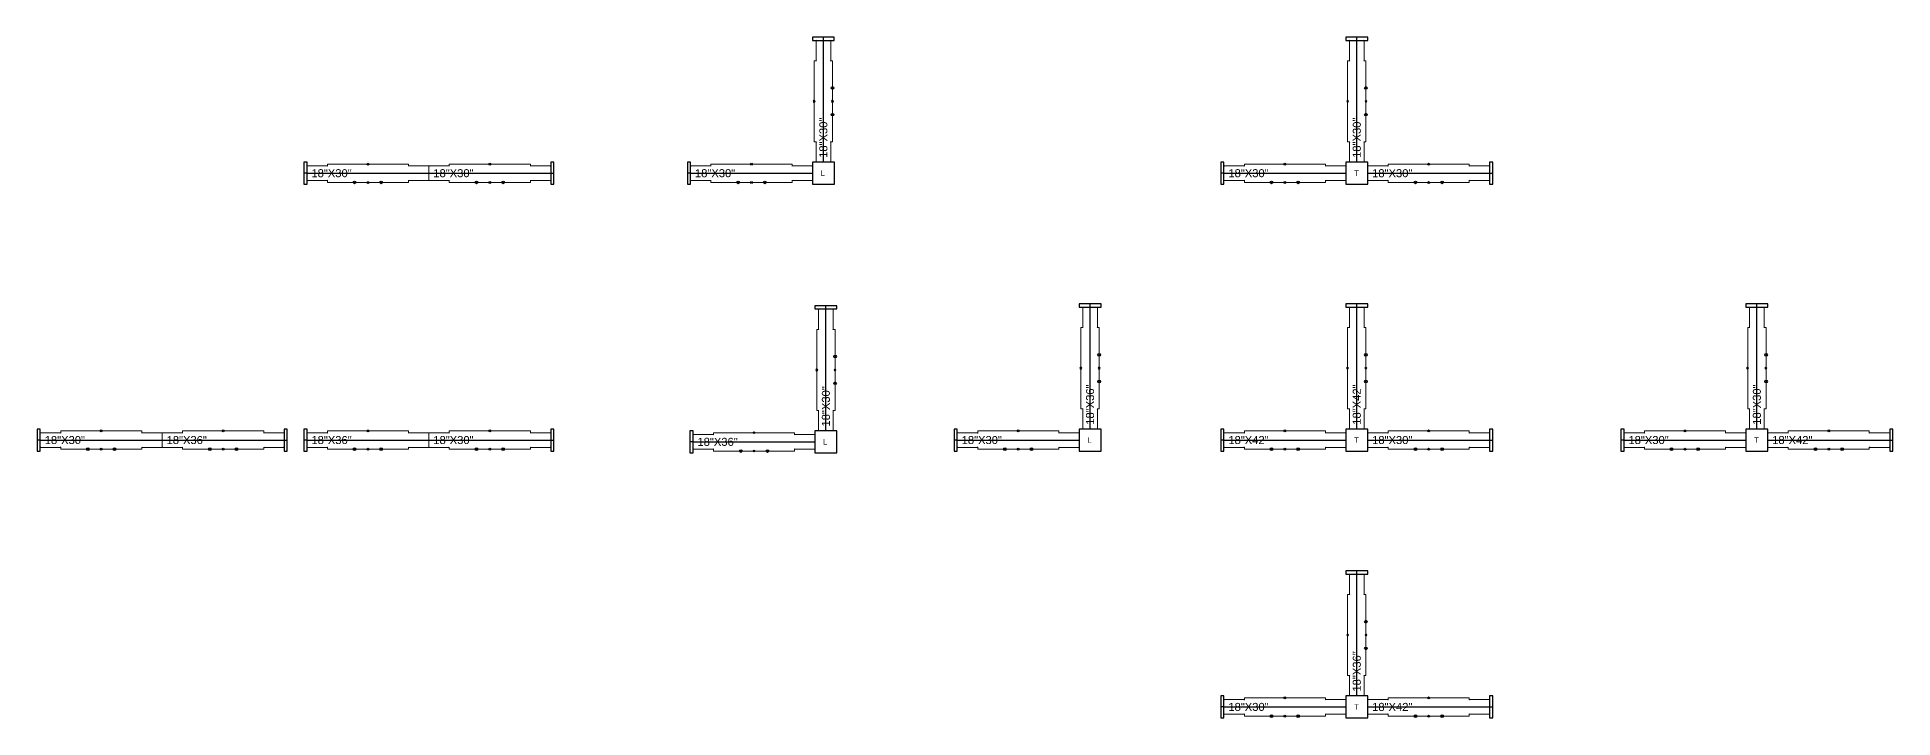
# Model space of a CAD drawing. Header units: millimetres. Extents: x 1417.6 to 1430.9, y 1425 to 1430.9.
# Drawn here: x 1417.56 to 1424.52, y 1427.92 to 1430.47 of the extents above; entities that cross this region are included whole.
import ezdxf

# ---------------------------------------------------------------- set-up
doc = ezdxf.new("R2010")
doc.units = ezdxf.units.MM
doc.layers.add('DD2D', color=7, linetype='Continuous')
doc.layers.add('DD2D_Geometry', color=7, linetype='Continuous')
doc.styles.get("Standard").update_dxf_attribs({"font": 'arial.ttf'})

# ---------------------------------------------------------------- blocks, each defined once
blk = doc.blocks.new('DD101018302D')
at = {"color": 6, "linetype": 'Continuous', "lineweight": 0}
for p, q in [((0, -0.0255), (0, 0.0255)), ((0.0017, 0.0275), (0.0218, 0.0275)), ((0.002, 0.0275), (0.0215, 0.0275)), ((0.0747, 0.0275), (0.0215, 0.0275)), ((0.0747, 0.0275), (0.075, 0.0275)), ((0.0765, 0.026), (0.0765, 0.0343)), ((0.3805, 0.0343), (0.0765, 0.0343)), ((0.3805, 0.0343), (0.3805, 0.026)), ((0.3823, 0.0275), (0.382, 0.0275)), ((0.3823, 0.0275), (0.4355, 0.0275)), ((0.4553, 0.0275), (0.4352, 0.0275)), ((0.455, 0.0275), (0.4355, 0.0275)), ((0.457, -0.0255), (0.457, 0.0255)), ((0.025, -0.0275), (0.002, -0.0275)), ((0.025, -0.0275), (0.0747, -0.0275)), ((0.0747, -0.0275), (0.075, -0.0275)), ((0.0765, -0.0343), (0.0765, -0.026)), ((0.3805, -0.0343), (0.0765, -0.0343)), ((0.3805, -0.026), (0.3805, -0.0343)), ((0.3823, -0.0275), (0.382, -0.0275)), ((0.432, -0.0275), (0.3823, -0.0275)), ((0.432, -0.0275), (0.455, -0.0275))]:
    blk.add_line(p, q, dxfattribs=at)
at = {"color": 6}
for p, q in [((0.225, 0.0379), (0.232, 0.0308)), ((0.225, 0.0308), (0.232, 0.0379)), ((0.225, -0.0379), (0.232, -0.0308)), ((0.225, -0.0308), (0.232, -0.0379))]:
    blk.add_line(p, q, dxfattribs=at)
for centre in [(0.1785, -0.0343), (0.2785, -0.0343)]:
    blk.add_circle(centre, 0.005, dxfattribs=at)
at = {"color": 6, "linetype": 'Continuous', "lineweight": 0}
for centre, radius, start, end in [((0.002, 0.0255), 0.00203, 90, 180), ((0.075, 0.026), 0.00151, 10.02098, 90), ((0.075, 0.026), 0.00151, 0, 10.02098), ((0.382, 0.026), 0.00151, 90, 169.97902), ((0.382, 0.026), 0.00151, 169.97902, 180), ((0.382, 0.026), 0.00151, 169.97902, 180), ((0.455, 0.0255), 0.00203, 0, 90), ((0.002, -0.0255), 0.00203, 180, 270), ((0.075, -0.026), 0.00151, 270, 349.97902), ((0.075, -0.026), 0.00151, 349.97902, 0), ((0.382, -0.026), 0.00151, 180, 190.02098), ((0.382, -0.026), 0.00151, 180, 190.02098), ((0.382, -0.026), 0.00151, 190.02098, 270), ((0.455, -0.0255), 0.00203, 270, 0)]:
    blk.add_arc(centre, radius, start, end, dxfattribs=at)
at = {"color": 6}
for p in [(0.2285, 0.0343), (0.2285, -0.0343)]:
    blk.add_point(p, dxfattribs=at)
at = {"insert": (0.0165, 0.0151), "char_height": 0.03, "attachment_point": 1}
blk.add_mtext_dynamic_manual_height_columns('18"X30"', width=75.494015, gutter_width=12.5, heights=[0], dxfattribs=at)
blk = doc.blocks.new('SPACE_DD10101830')
blk.add_blockref('DD101018302D', (0, 0))
blk = doc.blocks.new('DD3021302D')
for p, q in [((0, 0.041), (0, -0.041)), ((0.012, 0.041), (0, 0.041)), ((0.012, -0.041), (0.012, 0.041)), ((0, -0.041), (0.012, -0.041))]:
    blk.add_line(p, q)
blk = doc.blocks.new('SPACE_DD302130')
blk.add_blockref('DD3021302D', (0, 0))
blk = doc.blocks.new('DD101018362D')
at = {"color": 4, "linetype": 'Continuous', "lineweight": 0}
for p, q in [((0, -0.0255), (0, 0.0255)), ((0.0017, 0.0275), (0.0218, 0.0275)), ((0.002, 0.0275), (0.0215, 0.0275)), ((0.0747, 0.0275), (0.0215, 0.0275)), ((0.0747, 0.0275), (0.075, 0.0275)), ((0.0765, 0.026), (0.0765, 0.0343)), ((0.3805, 0.0343), (0.0765, 0.0343)), ((0.3805, 0.0343), (0.3805, 0.026)), ((0.3823, 0.0275), (0.382, 0.0275)), ((0.3823, 0.0275), (0.4355, 0.0275)), ((0.4553, 0.0275), (0.4352, 0.0275)), ((0.455, 0.0275), (0.4355, 0.0275)), ((0.457, -0.0255), (0.457, 0.0255)), ((0.025, -0.0275), (0.002, -0.0275)), ((0.025, -0.0275), (0.0747, -0.0275)), ((0.0747, -0.0275), (0.075, -0.0275)), ((0.0765, -0.0343), (0.0765, -0.026)), ((0.3805, -0.0343), (0.0765, -0.0343)), ((0.3805, -0.026), (0.3805, -0.0343)), ((0.3823, -0.0275), (0.382, -0.0275)), ((0.432, -0.0275), (0.3823, -0.0275)), ((0.432, -0.0275), (0.455, -0.0275))]:
    blk.add_line(p, q, dxfattribs=at)
at = {"color": 4}
for p, q in [((0.225, 0.0379), (0.232, 0.0308)), ((0.225, 0.0308), (0.232, 0.0379)), ((0.225, -0.0379), (0.232, -0.0308)), ((0.225, -0.0308), (0.232, -0.0379))]:
    blk.add_line(p, q, dxfattribs=at)
for centre in [(0.1785, -0.0343), (0.2785, -0.0343)]:
    blk.add_circle(centre, 0.005, dxfattribs=at)
at = {"color": 4, "linetype": 'Continuous', "lineweight": 0}
for centre, radius, start, end in [((0.002, 0.0255), 0.00203, 90, 180), ((0.075, 0.026), 0.00151, 10.02098, 90), ((0.075, 0.026), 0.00151, 0, 10.02098), ((0.382, 0.026), 0.00151, 90, 169.97902), ((0.382, 0.026), 0.00151, 169.97902, 180), ((0.382, 0.026), 0.00151, 169.97902, 180), ((0.455, 0.0255), 0.00203, 0, 90), ((0.002, -0.0255), 0.00203, 180, 270), ((0.075, -0.026), 0.00151, 270, 349.97902), ((0.075, -0.026), 0.00151, 349.97902, 0), ((0.382, -0.026), 0.00151, 180, 190.02098), ((0.382, -0.026), 0.00151, 180, 190.02098), ((0.382, -0.026), 0.00151, 190.02098, 270), ((0.455, -0.0255), 0.00203, 270, 0)]:
    blk.add_arc(centre, radius, start, end, dxfattribs=at)
at = {"color": 4}
for p in [(0.2285, 0.0343), (0.2285, -0.0343)]:
    blk.add_point(p, dxfattribs=at)
at = {"insert": (0.0165, 0.0151), "char_height": 0.03, "attachment_point": 1}
blk.add_mtext_dynamic_manual_height_columns('18"X36"', width=75.494015, gutter_width=12.5, heights=[0], dxfattribs=at)
blk = doc.blocks.new('SPACE_DD10101836')
blk.add_blockref('DD101018362D', (0, 0))
blk = doc.blocks.new('DD3021362D')
for p, q in [((0, 0.041), (0, -0.041)), ((0.012, 0.041), (0, 0.041)), ((0.012, -0.041), (0.012, 0.041)), ((0, -0.041), (0.012, -0.041))]:
    blk.add_line(p, q)
blk = doc.blocks.new('SPACE_DD302136')
blk.add_blockref('DD3021362D', (0, 0))
blk = doc.blocks.new('DD101018422D')
at = {"color": 1, "linetype": 'Continuous', "lineweight": 0}
for p, q in [((0, -0.0255), (0, 0.0255)), ((0.0017, 0.0275), (0.0218, 0.0275)), ((0.002, 0.0275), (0.0215, 0.0275)), ((0.0747, 0.0275), (0.0215, 0.0275)), ((0.0747, 0.0275), (0.075, 0.0275)), ((0.0765, 0.026), (0.0765, 0.0343)), ((0.3805, 0.0343), (0.0765, 0.0343)), ((0.3805, 0.0343), (0.3805, 0.026)), ((0.3823, 0.0275), (0.382, 0.0275)), ((0.3823, 0.0275), (0.4355, 0.0275)), ((0.4553, 0.0275), (0.4352, 0.0275)), ((0.455, 0.0275), (0.4355, 0.0275)), ((0.457, -0.0255), (0.457, 0.0255)), ((0.025, -0.0275), (0.002, -0.0275)), ((0.025, -0.0275), (0.0747, -0.0275)), ((0.0747, -0.0275), (0.075, -0.0275)), ((0.0765, -0.0343), (0.0765, -0.026)), ((0.3805, -0.0343), (0.0765, -0.0343)), ((0.3805, -0.026), (0.3805, -0.0343)), ((0.3823, -0.0275), (0.382, -0.0275)), ((0.432, -0.0275), (0.3823, -0.0275)), ((0.432, -0.0275), (0.455, -0.0275))]:
    blk.add_line(p, q, dxfattribs=at)
at = {"color": 1}
for p, q in [((0.225, 0.0379), (0.232, 0.0308)), ((0.225, 0.0308), (0.232, 0.0379)), ((0.225, -0.0379), (0.232, -0.0308)), ((0.225, -0.0308), (0.232, -0.0379))]:
    blk.add_line(p, q, dxfattribs=at)
for centre in [(0.1785, -0.0343), (0.2785, -0.0343)]:
    blk.add_circle(centre, 0.005, dxfattribs=at)
at = {"color": 1, "linetype": 'Continuous', "lineweight": 0}
for centre, radius, start, end in [((0.002, 0.0255), 0.00203, 90, 180), ((0.075, 0.026), 0.00151, 10.02098, 90), ((0.075, 0.026), 0.00151, 0, 10.02098), ((0.382, 0.026), 0.00151, 90, 169.97902), ((0.382, 0.026), 0.00151, 169.97902, 180), ((0.382, 0.026), 0.00151, 169.97902, 180), ((0.455, 0.0255), 0.00203, 0, 90), ((0.002, -0.0255), 0.00203, 180, 270), ((0.075, -0.026), 0.00151, 270, 349.97902), ((0.075, -0.026), 0.00151, 349.97902, 0), ((0.382, -0.026), 0.00151, 180, 190.02098), ((0.382, -0.026), 0.00151, 180, 190.02098), ((0.382, -0.026), 0.00151, 190.02098, 270), ((0.455, -0.0255), 0.00203, 270, 0)]:
    blk.add_arc(centre, radius, start, end, dxfattribs=at)
at = {"color": 1}
for p in [(0.2285, 0.0343), (0.2285, -0.0343)]:
    blk.add_point(p, dxfattribs=at)
at = {"insert": (0.0165, 0.0151), "char_height": 0.03, "attachment_point": 1}
blk.add_mtext_dynamic_manual_height_columns('18"X42"', width=75.494015, gutter_width=12.5, heights=[0], dxfattribs=at)
blk = doc.blocks.new('SPACE_DD10101842')
blk.add_blockref('DD101018422D', (0, 0))
blk = doc.blocks.new('DD3021422D')
for p, q in [((0, 0.041), (0, -0.041)), ((0.012, 0.041), (0, 0.041)), ((0.012, -0.041), (0.012, 0.041)), ((0, -0.041), (0.012, -0.041))]:
    blk.add_line(p, q)
blk = doc.blocks.new('SPACE_DD302142')
blk.add_blockref('DD3021422D', (0, 0))

msp = doc.modelspace()

# ---------------------------------------------------------------- linework, layer by layer
at = {"layer": 'DD2D'}
for p, q in [((1420.51, 1430.457), (1420.51, 1430.469)), ((1420.51, 1430), (1420.51, 1430.457)), ((1422.51, 1430.457), (1422.51, 1430.469)), ((1422.51, 1430), (1422.51, 1430.457)), ((1418.574, 1429.959), (1418.562, 1429.959)), ((1418.574, 1429.959), (1419.031, 1429.959)), ((1419.031, 1429.959), (1419.0311, 1429.959)), ((1419.031, 1429.959), (1419.488, 1429.959)), ((1419.488, 1429.959), (1419.5, 1429.959)), ((1420.012, 1429.959), (1420, 1429.959)), ((1420.012, 1429.959), (1420.469, 1429.959)), ((1420.469, 1429.959), (1420.4691, 1429.959)), ((1422.012, 1429.959), (1422, 1429.959)), ((1422.012, 1429.959), (1422.469, 1429.959)), ((1422.469, 1429.959), (1422.4691, 1429.959)), ((1422.551, 1429.959), (1423.008, 1429.959)), ((1423.008, 1429.959), (1423.02, 1429.959)), ((1420.5194, 1429.4503), (1420.5194, 1429.4623)), ((1421.51, 1429.457), (1421.51, 1429.469)), ((1421.51, 1429), (1421.51, 1429.457)), ((1422.51, 1429.457), (1422.51, 1429.469)), ((1422.51, 1429), (1422.51, 1429.457)), ((1424.01, 1429.457), (1424.01, 1429.469)), ((1424.01, 1429), (1424.01, 1429.457)), ((1420.5194, 1428.9933), (1420.5194, 1429.4503)), ((1417.574, 1428.959), (1417.562, 1428.959)), ((1417.574, 1428.959), (1418.031, 1428.959)), ((1418.031, 1428.959), (1418.0311, 1428.959)), ((1418.031, 1428.959), (1418.488, 1428.959)), ((1418.488, 1428.959), (1418.5, 1428.959)), ((1418.574, 1428.959), (1418.562, 1428.959)), ((1418.574, 1428.959), (1419.031, 1428.959)), ((1419.031, 1428.959), (1419.0311, 1428.959)), ((1419.031, 1428.959), (1419.488, 1428.959)), ((1419.488, 1428.959), (1419.5, 1428.959)), ((1420.0214, 1428.9523), (1420.0094, 1428.9523)), ((1420.0214, 1428.9523), (1420.4784, 1428.9523)), ((1420.4784, 1428.9523), (1420.4785, 1428.9523)), ((1421.012, 1428.959), (1421, 1428.959)), ((1421.012, 1428.959), (1421.469, 1428.959)), ((1421.469, 1428.959), (1421.4691, 1428.959)), ((1422.012, 1428.959), (1422, 1428.959)), ((1422.012, 1428.959), (1422.469, 1428.959)), ((1422.469, 1428.959), (1422.4691, 1428.959)), ((1422.551, 1428.959), (1423.008, 1428.959)), ((1423.008, 1428.959), (1423.02, 1428.959)), ((1423.512, 1428.959), (1423.5, 1428.959)), ((1423.512, 1428.959), (1423.969, 1428.959)), ((1423.969, 1428.959), (1423.9691, 1428.959)), ((1424.051, 1428.959), (1424.508, 1428.959)), ((1424.508, 1428.959), (1424.52, 1428.959)), ((1422.51, 1428.457), (1422.51, 1428.469)), ((1422.51, 1428), (1422.51, 1428.457)), ((1422.012, 1427.959), (1422, 1427.959)), ((1422.012, 1427.959), (1422.469, 1427.959)), ((1422.469, 1427.959), (1422.4691, 1427.959)), ((1422.551, 1427.959), (1423.008, 1427.959)), ((1423.008, 1427.959), (1423.02, 1427.959))]:
    msp.add_line(p, q, dxfattribs=at)
at = {"layer": 'DD2D_Geometry'}
for points in [[(1419.031, 1429.959), (1419.0311, 1429.959), (1419.0311, 1429.959), (1419.031, 1429.959)], [(1420.469, 1429.918), (1420.5511, 1429.918), (1420.5511, 1430), (1420.469, 1430)], [(1422.469, 1429.918), (1422.5511, 1429.918), (1422.5511, 1430), (1422.469, 1430)], [(1420.4784, 1428.9113), (1420.5605, 1428.9113), (1420.5605, 1428.9933), (1420.4784, 1428.9933)], [(1421.469, 1428.918), (1421.5511, 1428.918), (1421.5511, 1429), (1421.469, 1429)], [(1422.469, 1428.918), (1422.5511, 1428.918), (1422.5511, 1429), (1422.469, 1429)], [(1423.969, 1428.918), (1424.0511, 1428.918), (1424.0511, 1429), (1423.969, 1429)], [(1418.031, 1428.959), (1418.0311, 1428.959), (1418.0311, 1428.959), (1418.031, 1428.959)], [(1419.031, 1428.959), (1419.0311, 1428.959), (1419.0311, 1428.959), (1419.031, 1428.959)], [(1422.469, 1427.918), (1422.5511, 1427.918), (1422.5511, 1428), (1422.469, 1428)]]:
    msp.add_lwpolyline(points, close=True, dxfattribs=at)

# ---------------------------------------------------------------- block references
for name, p, rotation in [('SPACE_DD302130', (1420.51, 1430.457), 90), ('SPACE_DD10101830', (1420.51, 1430), 90), ('SPACE_DD302130', (1422.51, 1430.457), 90), ('SPACE_DD10101830', (1422.51, 1430), 90), ('SPACE_DD302130', (1418.574, 1429.959), 180), ('SPACE_DD302130', (1420.012, 1429.959), 180), ('SPACE_DD302130', (1422.012, 1429.959), 180), ('SPACE_DD302130', (1420.5194, 1429.4503), 90), ('SPACE_DD302136', (1421.51, 1429.457), 90), ('SPACE_DD10101836', (1421.51, 1429), 90), ('SPACE_DD302142', (1422.51, 1429.457), 90), ('SPACE_DD10101842', (1422.51, 1429), 90), ('SPACE_DD302130', (1424.01, 1429.457), 90), ('SPACE_DD10101830', (1424.01, 1429), 90), ('SPACE_DD10101830', (1420.5194, 1428.9933), 90), ('SPACE_DD302130', (1417.574, 1428.959), 180), ('SPACE_DD302136', (1418.574, 1428.959), 180), ('SPACE_DD302136', (1420.0214, 1428.9523), 180), ('SPACE_DD302130', (1421.012, 1428.959), 180), ('SPACE_DD302142', (1422.012, 1428.959), 180), ('SPACE_DD302130', (1423.512, 1428.959), 180), ('SPACE_DD302136', (1422.51, 1428.457), 90), ('SPACE_DD10101836', (1422.51, 1428), 90), ('SPACE_DD302130', (1422.012, 1427.959), 180)]:
    msp.add_blockref(name, p, dxfattribs=dict(at, rotation=rotation))
for name, p in [('SPACE_DD10101830', (1418.574, 1429.959)), ('SPACE_DD10101830', (1419.031, 1429.959)), ('SPACE_DD302130', (1419.488, 1429.959)), ('SPACE_DD10101830', (1420.012, 1429.959)), ('SPACE_DD10101830', (1422.012, 1429.959)), ('SPACE_DD10101830', (1422.551, 1429.959)), ('SPACE_DD302130', (1423.008, 1429.959)), ('SPACE_DD10101830', (1417.574, 1428.959)), ('SPACE_DD10101836', (1418.031, 1428.959)), ('SPACE_DD302136', (1418.488, 1428.959)), ('SPACE_DD10101836', (1418.574, 1428.959)), ('SPACE_DD10101830', (1419.031, 1428.959)), ('SPACE_DD302130', (1419.488, 1428.959)), ('SPACE_DD10101836', (1420.0214, 1428.9523)), ('SPACE_DD10101830', (1421.012, 1428.959)), ('SPACE_DD10101842', (1422.012, 1428.959)), ('SPACE_DD10101830', (1422.551, 1428.959)), ('SPACE_DD302130', (1423.008, 1428.959)), ('SPACE_DD10101830', (1423.512, 1428.959)), ('SPACE_DD10101842', (1424.051, 1428.959)), ('SPACE_DD302142', (1424.508, 1428.959)), ('SPACE_DD10101830', (1422.012, 1427.959)), ('SPACE_DD10101842', (1422.551, 1427.959)), ('SPACE_DD302142', (1423.008, 1427.959))]:
    msp.add_blockref(name, p, dxfattribs=at)

# ---------------------------------------------------------------- texts
for s, p in [('L', (1420.4997, 1429.9488)), ('T', (1422.4997, 1429.9488)), ('L', (1421.4997, 1428.9488)), ('T', (1422.4997, 1428.9488)), ('T', (1423.9997, 1428.9488)), ('L', (1420.5091, 1428.9421)), ('T', (1422.4997, 1427.9488))]:
    msp.add_text(s, height=0.0205, dxfattribs=at).set_placement(p)

doc.saveas('drawing.dxf')
